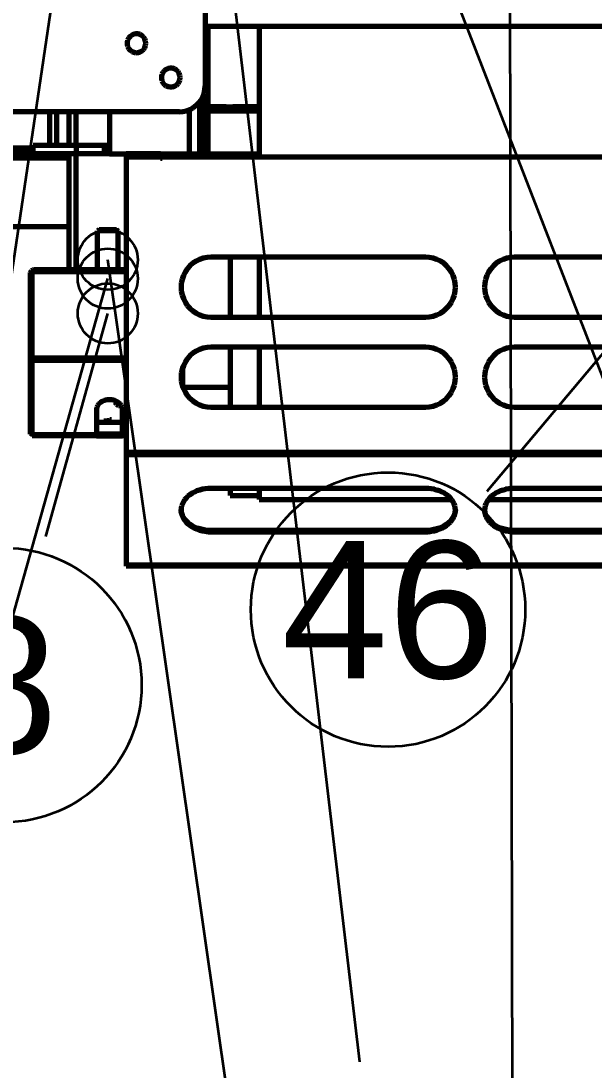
# Model space of a CAD drawing. Header units: millimetres. Extents: x 0 to 594, y 0 to 420.
# Drawn here: x 44.49 to 57.85, y 255.03 to 279.5 of the extents above; entities that cross this region are included whole.
import ezdxf
from ezdxf.enums import TextEntityAlignment as Align

# ---------------------------------------------------------------- set-up
doc = ezdxf.new("R2010")
doc.units = ezdxf.units.MM
doc.styles.add('GOST', font='Arial')

msp = doc.modelspace()

# ---------------------------------------------------------------- linework, layer by layer
at = {"color": 7, "lineweight": 35}
for p, q in [((55.997, 234.42), (55.86, 296.82)), ((65.028, 253.176), (50.443, 290.852)), ((39.123, 238.875), (46.51, 288.73)), ((52.394, 255.218), (48.705, 286.4)), ((55.36, 268.529), (62.04, 276.5)), ((50.974, 242.849), (46.51, 273.93)), ((42.066, 257.704), (46.51, 273.49)), ((45.064, 267.478), (46.51, 272.68))]:
    msp.add_line(p, q, dxfattribs=at)
at = {"color": 1, "lineweight": 70}
for p, q in [((48.78, 284.78), (48.78, 277.98)), ((48.78, 279.38), (75.3, 279.38)), ((48.85, 277.5), (48.85, 279.38)), ((50.04, 279.38), (50.04, 276.32)), ((46.973, 279.056), (46.961, 279.006)), ((46.961, 279.006), (46.961, 278.955)), ((46.996, 279.101), (46.973, 279.056)), ((47.029, 279.141), (46.996, 279.101)), ((47.07, 279.171), (47.029, 279.141)), ((47.117, 279.191), (47.07, 279.171)), ((47.167, 279.2), (47.117, 279.191)), ((47.218, 279.197), (47.167, 279.2)), ((47.267, 279.182), (47.218, 279.197)), ((47.311, 279.157), (47.267, 279.182)), ((47.349, 279.122), (47.311, 279.157)), ((47.377, 279.079), (47.349, 279.122)), ((47.394, 279.031), (47.377, 279.079)), ((47.4, 278.98), (47.394, 279.031)), ((47.394, 278.93), (47.4, 278.98)), ((46.961, 278.955), (46.973, 278.905)), ((46.973, 278.905), (46.996, 278.86)), ((46.996, 278.86), (47.029, 278.82)), ((47.029, 278.82), (47.07, 278.79)), ((47.07, 278.79), (47.117, 278.77)), ((47.117, 278.77), (47.167, 278.761)), ((47.167, 278.761), (47.218, 278.764)), ((47.218, 278.764), (47.267, 278.778)), ((47.267, 278.778), (47.311, 278.804)), ((47.311, 278.804), (47.349, 278.839)), ((47.349, 278.839), (47.377, 278.882)), ((47.377, 278.882), (47.394, 278.93)), ((47.773, 278.256), (47.761, 278.206)), ((47.796, 278.301), (47.773, 278.256)), ((47.829, 278.341), (47.796, 278.301)), ((47.87, 278.371), (47.829, 278.341)), ((47.917, 278.391), (47.87, 278.371)), ((47.967, 278.4), (47.917, 278.391)), ((48.018, 278.397), (47.967, 278.4)), ((48.067, 278.382), (48.018, 278.397)), ((48.111, 278.357), (48.067, 278.382)), ((48.149, 278.322), (48.111, 278.357)), ((48.177, 278.279), (48.149, 278.322)), ((48.194, 278.231), (48.177, 278.279)), ((48.2, 278.18), (48.194, 278.231)), ((47.761, 278.206), (47.761, 278.155)), ((47.761, 278.155), (47.773, 278.105)), ((47.773, 278.105), (47.796, 278.06)), ((47.796, 278.06), (47.829, 278.02)), ((47.829, 278.02), (47.87, 277.99)), ((47.87, 277.99), (47.917, 277.97)), ((48.067, 277.978), (48.111, 278.004)), ((48.111, 278.004), (48.149, 278.039)), ((48.149, 278.039), (48.177, 278.082)), ((48.177, 278.082), (48.194, 278.13)), ((48.194, 278.13), (48.2, 278.18)), ((48.774, 277.895), (48.78, 277.98)), ((47.917, 277.97), (47.967, 277.961)), ((47.967, 277.961), (48.018, 277.964)), ((48.018, 277.964), (48.067, 277.978)), ((48.726, 277.731), (48.756, 277.811)), ((48.75, 277.793), (48.75, 276.4)), ((48.756, 277.811), (48.774, 277.895)), ((48.504, 277.476), (48.573, 277.527)), ((48.573, 277.527), (48.633, 277.588)), ((48.633, 277.588), (48.685, 277.656)), ((48.65, 277.608), (48.65, 276.4)), ((48.685, 277.656), (48.726, 277.731)), ((48.77, 277.4), (48.77, 277.5)), ((48.77, 277.5), (48.771, 277.5)), ((48.77, 277.5), (48.77, 277.4)), ((48.771, 277.5), (48.773, 277.5)), ((48.773, 277.5), (48.776, 277.5)), ((48.776, 277.5), (48.78, 277.5)), ((48.78, 277.5), (48.785, 277.5)), ((48.785, 277.5), (48.792, 277.5)), ((48.792, 277.5), (48.799, 277.5)), ((48.799, 277.5), (48.808, 277.5)), ((48.808, 277.5), (48.817, 277.5)), ((48.817, 277.5), (48.827, 277.5)), ((48.827, 277.5), (48.837, 277.5)), ((48.837, 277.5), (48.848, 277.5)), ((48.848, 277.5), (48.859, 277.5)), ((48.859, 277.5), (48.87, 277.5)), ((49.275, 277.5), (48.87, 277.5)), ((48.87, 277.5), (48.87, 277.4)), ((49.275, 277.5), (49.287, 277.5)), ((49.275, 277.4), (49.275, 277.5)), ((49.287, 277.5), (49.3, 277.5)), ((49.3, 277.5), (49.312, 277.5)), ((49.312, 277.5), (49.324, 277.5)), ((49.324, 277.5), (49.336, 277.5)), ((49.336, 277.5), (49.348, 277.5)), ((49.348, 277.5), (49.359, 277.5)), ((49.359, 277.5), (49.37, 277.5)), ((49.37, 277.5), (49.381, 277.5)), ((49.381, 277.5), (49.391, 277.5)), ((49.391, 277.5), (49.401, 277.5)), ((49.401, 277.5), (49.411, 277.5)), ((49.411, 277.5), (49.42, 277.5)), ((49.42, 277.5), (49.428, 277.5)), ((49.466, 277.5), (49.428, 277.5)), ((49.428, 277.5), (49.428, 277.4)), ((49.505, 277.5), (49.466, 277.5)), ((49.545, 277.5), (49.505, 277.5)), ((49.585, 277.5), (49.545, 277.5)), ((49.627, 277.5), (49.585, 277.5)), ((49.67, 277.5), (49.627, 277.5)), ((49.713, 277.5), (49.67, 277.5)), ((49.757, 277.5), (49.713, 277.5)), ((49.803, 277.5), (49.757, 277.5)), ((49.849, 277.5), (49.803, 277.5)), ((49.895, 277.5), (49.849, 277.5)), ((49.943, 277.5), (49.895, 277.5)), ((49.991, 277.5), (49.943, 277.5)), ((50.04, 277.5), (49.991, 277.5)), ((48.18, 277.38), (41.38, 277.38)), ((45.158, 276.6), (45.158, 277.38)), ((45.323, 276.6), (45.323, 277.38)), ((45.61, 276.6), (45.61, 277.38)), ((45.77, 276.6), (45.77, 277.38)), ((46.55, 277.38), (46.55, 276.4)), ((48.18, 277.38), (48.265, 277.387)), ((48.265, 277.387), (48.349, 277.405)), ((48.349, 277.405), (48.429, 277.435)), ((48.41, 277.426), (48.41, 276.4)), ((48.429, 277.435), (48.504, 277.476)), ((48.771, 277.4), (48.77, 277.4)), ((48.773, 277.4), (48.771, 277.4)), ((48.776, 277.4), (48.773, 277.4)), ((48.78, 277.4), (48.776, 277.4)), ((48.785, 277.4), (48.78, 277.4)), ((48.792, 277.4), (48.785, 277.4)), ((48.799, 277.4), (48.792, 277.4)), ((48.808, 277.4), (48.799, 277.4)), ((48.817, 277.4), (48.808, 277.4)), ((48.827, 277.4), (48.817, 277.4)), ((48.837, 277.4), (48.827, 277.4)), ((48.848, 277.4), (48.837, 277.4)), ((48.859, 277.4), (48.848, 277.4)), ((48.85, 276.4), (48.85, 277.4)), ((48.87, 277.4), (48.859, 277.4)), ((49.275, 277.4), (48.87, 277.4)), ((49.287, 277.4), (49.275, 277.4)), ((49.3, 277.4), (49.287, 277.4)), ((49.312, 277.4), (49.3, 277.4)), ((49.324, 277.4), (49.312, 277.4)), ((49.336, 277.4), (49.324, 277.4)), ((49.348, 277.4), (49.336, 277.4)), ((49.359, 277.4), (49.348, 277.4)), ((49.37, 277.4), (49.359, 277.4)), ((49.381, 277.4), (49.37, 277.4)), ((49.391, 277.4), (49.381, 277.4)), ((49.401, 277.4), (49.391, 277.4)), ((49.411, 277.4), (49.401, 277.4)), ((49.42, 277.4), (49.411, 277.4)), ((49.428, 277.4), (49.42, 277.4)), ((49.466, 277.4), (49.428, 277.4)), ((49.505, 277.4), (49.466, 277.4)), ((49.545, 277.4), (49.505, 277.4)), ((49.585, 277.4), (49.545, 277.4)), ((49.627, 277.4), (49.585, 277.4)), ((49.67, 277.4), (49.627, 277.4)), ((49.713, 277.4), (49.67, 277.4)), ((49.757, 277.4), (49.713, 277.4)), ((49.803, 277.4), (49.757, 277.4)), ((49.849, 277.4), (49.803, 277.4)), ((49.895, 277.4), (49.849, 277.4)), ((49.943, 277.4), (49.895, 277.4)), ((49.991, 277.4), (49.943, 277.4)), ((50.04, 277.4), (49.991, 277.4)), ((44.252, 276.54), (44.77, 276.54)), ((44.77, 276.6), (44.776, 276.6)), ((44.77, 276.4), (44.77, 276.6)), ((44.776, 276.6), (44.795, 276.6)), ((44.795, 276.6), (44.826, 276.6)), ((44.826, 276.6), (44.869, 276.6)), ((44.869, 276.6), (44.923, 276.6)), ((44.923, 276.6), (44.988, 276.6)), ((44.988, 276.6), (45.063, 276.6)), ((45.063, 276.6), (45.147, 276.6)), ((45.147, 276.6), (45.238, 276.6)), ((45.238, 276.6), (45.336, 276.6)), ((45.336, 276.6), (45.44, 276.6)), ((45.44, 276.6), (45.547, 276.6)), ((45.547, 276.6), (45.658, 276.6)), ((45.658, 276.6), (45.77, 276.6)), ((45.77, 276.6), (46.43, 276.6)), ((45.77, 276.6), (45.77, 276.4)), ((46.43, 276.6), (46.441, 276.6)), ((46.43, 276.4), (46.43, 276.6)), ((46.441, 276.6), (46.452, 276.6)), ((46.452, 276.6), (46.463, 276.6)), ((46.463, 276.6), (46.473, 276.6)), ((46.473, 276.6), (46.483, 276.6)), ((46.483, 276.6), (46.492, 276.6)), ((46.492, 276.6), (46.501, 276.6)), ((46.501, 276.6), (46.508, 276.6)), ((46.508, 276.6), (46.515, 276.6)), ((46.515, 276.6), (46.52, 276.6)), ((46.52, 276.6), (46.524, 276.6)), ((46.524, 276.6), (46.527, 276.6)), ((46.527, 276.6), (46.529, 276.6)), ((46.529, 276.6), (46.53, 276.6)), ((46.53, 276.6), (46.55, 276.6)), ((46.53, 276.6), (46.53, 276.4)), ((44.77, 276.5), (32.057, 276.5)), ((44.77, 276.4), (32.057, 276.4)), ((45.61, 276.3), (32.103, 276.3)), ((44.776, 276.4), (44.77, 276.4)), ((44.795, 276.4), (44.776, 276.4)), ((44.826, 276.4), (44.795, 276.4)), ((44.869, 276.4), (44.826, 276.4)), ((44.923, 276.4), (44.869, 276.4)), ((44.988, 276.4), (44.923, 276.4)), ((45.063, 276.4), (44.988, 276.4)), ((45.147, 276.4), (45.063, 276.4)), ((45.238, 276.4), (45.147, 276.4)), ((45.336, 276.4), (45.238, 276.4)), ((45.44, 276.4), (45.336, 276.4)), ((45.547, 276.4), (45.44, 276.4)), ((45.658, 276.4), (45.547, 276.4)), ((45.61, 273.7), (45.61, 276.4)), ((45.77, 276.4), (45.658, 276.4)), ((46.43, 276.4), (45.77, 276.4)), ((45.77, 273.7), (45.77, 276.4)), ((46.441, 276.4), (46.43, 276.4)), ((46.452, 276.4), (46.441, 276.4)), ((46.463, 276.4), (46.452, 276.4)), ((46.473, 276.4), (46.463, 276.4)), ((46.483, 276.4), (46.473, 276.4)), ((46.492, 276.4), (46.483, 276.4)), ((46.501, 276.4), (46.492, 276.4)), ((46.508, 276.4), (46.501, 276.4)), ((46.515, 276.4), (46.508, 276.4)), ((46.52, 276.4), (46.515, 276.4)), ((46.524, 276.4), (46.52, 276.4)), ((46.527, 276.4), (46.524, 276.4)), ((46.529, 276.4), (46.527, 276.4)), ((46.53, 276.4), (46.529, 276.4)), ((46.55, 276.4), (46.53, 276.4)), ((46.55, 276.4), (46.94, 276.4)), ((47.74, 276.4), (46.94, 276.4)), ((46.94, 276.4), (46.94, 276.4)), ((46.94, 276.4), (46.94, 276.398)), ((46.94, 276.398), (46.94, 276.396)), ((46.94, 276.396), (46.94, 276.393)), ((46.94, 276.393), (46.94, 276.388)), ((46.94, 276.388), (46.94, 276.383)), ((46.94, 276.383), (46.94, 276.377)), ((46.94, 276.377), (46.94, 276.37)), ((46.94, 276.37), (46.94, 276.363)), ((46.94, 276.363), (46.94, 276.355)), ((46.94, 276.355), (46.94, 276.347)), ((46.94, 276.347), (46.94, 276.338)), ((46.94, 276.338), (46.94, 276.329)), ((46.94, 276.329), (46.94, 276.32)), ((46.94, 276.32), (46.94, 269.433)), ((47.74, 276.32), (46.94, 276.32)), ((47.74, 276.4), (48.41, 276.4)), ((47.74, 276.398), (47.74, 276.4)), ((47.74, 276.4), (47.74, 276.4)), ((47.74, 276.4), (47.78, 276.4)), ((47.74, 276.396), (47.74, 276.398)), ((47.74, 276.393), (47.74, 276.396)), ((47.74, 276.388), (47.74, 276.393)), ((47.74, 276.383), (47.74, 276.388)), ((47.74, 276.377), (47.74, 276.383)), ((47.74, 276.37), (47.74, 276.377)), ((47.74, 276.363), (47.74, 276.37)), ((47.74, 276.355), (47.74, 276.363)), ((47.74, 276.347), (47.74, 276.355)), ((47.74, 276.338), (47.74, 276.347)), ((47.74, 276.329), (47.74, 276.338)), ((47.74, 276.32), (47.74, 276.329)), ((47.74, 276.32), (47.74, 276.3)), ((47.74, 276.3), (47.78, 276.3)), ((47.78, 276.4), (47.78, 276.4)), ((47.78, 276.4), (47.78, 276.399)), ((47.78, 276.399), (47.78, 276.396)), ((47.78, 276.396), (47.78, 276.393)), ((47.78, 276.393), (47.78, 276.389)), ((47.78, 276.389), (47.78, 276.384)), ((47.78, 276.384), (47.78, 276.378)), ((47.78, 276.378), (47.78, 276.372)), ((47.78, 276.372), (47.78, 276.365)), ((47.78, 276.365), (47.78, 276.357)), ((47.78, 276.357), (47.78, 276.349)), ((47.78, 276.349), (47.78, 276.34)), ((47.78, 276.34), (47.78, 276.33)), ((47.78, 276.33), (47.78, 276.32)), ((47.78, 276.3), (47.78, 276.32)), ((76.3, 276.32), (47.78, 276.32)), ((48.41, 276.4), (48.437, 276.4)), ((48.437, 276.4), (48.463, 276.4)), ((48.463, 276.4), (48.489, 276.4)), ((48.489, 276.4), (48.514, 276.4)), ((48.514, 276.4), (48.538, 276.4)), ((48.538, 276.4), (48.56, 276.4)), ((48.56, 276.4), (48.58, 276.4)), ((48.58, 276.4), (48.598, 276.4)), ((48.598, 276.4), (48.613, 276.4)), ((48.613, 276.4), (48.626, 276.4)), ((48.626, 276.4), (48.637, 276.4)), ((48.637, 276.4), (48.644, 276.4)), ((48.644, 276.4), (48.648, 276.4)), ((48.648, 276.4), (48.65, 276.4)), ((48.75, 276.4), (48.65, 276.4)), ((48.75, 276.4), (48.751, 276.4)), ((48.751, 276.4), (48.753, 276.4)), ((48.753, 276.4), (48.756, 276.4)), ((48.756, 276.4), (48.76, 276.4)), ((48.76, 276.4), (48.765, 276.4)), ((48.765, 276.4), (48.772, 276.4)), ((48.772, 276.4), (48.779, 276.4)), ((48.779, 276.4), (48.788, 276.4)), ((48.788, 276.4), (48.797, 276.4)), ((48.797, 276.4), (48.807, 276.4)), ((48.807, 276.4), (48.817, 276.4)), ((48.817, 276.4), (48.828, 276.4)), ((48.828, 276.4), (48.839, 276.4)), ((48.839, 276.4), (48.85, 276.4)), ((48.85, 276.4), (50.04, 276.4)), ((45.61, 274.7), (33.783, 274.7)), ((46.307, 274.64), (46.27, 274.604)), ((46.272, 274.604), (46.27, 274.604)), ((46.27, 273.7), (46.27, 274.604)), ((46.276, 274.604), (46.272, 274.604)), ((46.283, 274.604), (46.276, 274.604)), ((46.294, 274.604), (46.283, 274.604)), ((46.307, 274.604), (46.294, 274.604)), ((46.307, 274.64), (46.308, 274.64)), ((46.322, 274.604), (46.307, 274.604)), ((46.308, 274.64), (46.312, 274.64)), ((46.312, 274.64), (46.318, 274.64)), ((46.318, 274.64), (46.327, 274.64)), ((46.34, 274.604), (46.322, 274.604)), ((46.327, 274.64), (46.338, 274.64)), ((46.338, 274.64), (46.351, 274.64)), ((46.36, 274.604), (46.34, 274.604)), ((46.351, 274.64), (46.366, 274.64)), ((46.382, 274.604), (46.36, 274.604)), ((46.366, 274.64), (46.383, 274.64)), ((46.406, 274.604), (46.382, 274.604)), ((46.383, 274.64), (46.402, 274.64)), ((46.402, 274.64), (46.422, 274.64)), ((46.431, 274.604), (46.406, 274.604)), ((46.422, 274.64), (46.443, 274.64)), ((46.457, 274.604), (46.431, 274.604)), ((46.443, 274.64), (46.465, 274.64)), ((46.483, 274.604), (46.457, 274.604)), ((46.465, 274.64), (46.487, 274.64)), ((46.51, 274.604), (46.483, 274.604)), ((46.487, 274.64), (46.51, 274.64)), ((46.51, 274.64), (46.533, 274.64)), ((46.537, 274.604), (46.51, 274.604)), ((46.533, 274.64), (46.555, 274.64)), ((46.563, 274.604), (46.537, 274.604)), ((46.555, 274.64), (46.577, 274.64)), ((46.589, 274.604), (46.563, 274.604)), ((46.577, 274.64), (46.598, 274.64)), ((46.614, 274.604), (46.589, 274.604)), ((46.598, 274.64), (46.618, 274.64)), ((46.638, 274.604), (46.614, 274.604)), ((46.618, 274.64), (46.637, 274.64)), ((46.637, 274.64), (46.654, 274.64)), ((46.66, 274.604), (46.638, 274.604)), ((46.654, 274.64), (46.669, 274.64)), ((46.68, 274.604), (46.66, 274.604)), ((46.669, 274.64), (46.682, 274.64)), ((46.698, 274.604), (46.68, 274.604)), ((46.682, 274.64), (46.693, 274.64)), ((46.693, 274.64), (46.702, 274.64)), ((46.713, 274.604), (46.698, 274.604)), ((46.702, 274.64), (46.708, 274.64)), ((46.708, 274.64), (46.712, 274.64)), ((46.712, 274.64), (46.713, 274.64)), ((46.713, 274.64), (46.75, 274.604)), ((46.726, 274.604), (46.713, 274.604)), ((46.737, 274.604), (46.726, 274.604)), ((46.744, 274.604), (46.737, 274.604)), ((46.748, 274.604), (46.744, 274.604)), ((46.75, 274.604), (46.748, 274.604)), ((46.75, 273.7), (46.75, 274.604)), ((48.494, 273.848), (48.425, 273.788)), ((48.57, 273.899), (48.494, 273.848)), ((48.652, 273.939), (48.57, 273.899)), ((48.739, 273.969), (48.652, 273.939)), ((48.829, 273.987), (48.739, 273.969)), ((48.92, 273.993), (48.829, 273.987)), ((53.92, 273.993), (48.92, 273.993)), ((49.364, 273.993), (49.364, 273.909)), ((49.364, 273.909), (49.364, 273.822)), ((49.364, 273.822), (49.364, 273.732)), ((50.04, 273.993), (50.04, 272.593)), ((54.011, 273.987), (53.92, 273.993)), ((54.101, 273.969), (54.011, 273.987)), ((54.188, 273.939), (54.101, 273.969)), ((54.27, 273.899), (54.188, 273.939)), ((54.346, 273.848), (54.27, 273.899)), ((54.415, 273.788), (54.346, 273.848)), ((55.574, 273.848), (55.505, 273.788)), ((55.65, 273.899), (55.574, 273.848)), ((55.732, 273.939), (55.65, 273.899)), ((55.819, 273.969), (55.732, 273.939)), ((55.909, 273.987), (55.819, 273.969)), ((56, 273.993), (55.909, 273.987)), ((61, 273.993), (56, 273.993)), ((44.71, 273.62), (44.716, 273.651)), ((44.71, 271.62), (44.71, 273.62)), ((44.716, 273.651), (44.733, 273.677)), ((44.733, 273.677), (44.759, 273.694)), ((44.75, 273.66), (46.94, 273.66)), ((44.75, 271.637), (44.75, 273.66)), ((44.759, 273.694), (44.79, 273.7)), ((44.79, 273.7), (46.94, 273.7)), ((48.314, 273.643), (48.273, 273.56)), ((48.365, 273.719), (48.314, 273.643)), ((48.425, 273.788), (48.365, 273.719)), ((49.364, 273.732), (49.364, 273.639)), ((49.364, 273.639), (49.364, 273.544)), ((54.475, 273.719), (54.415, 273.788)), ((54.526, 273.643), (54.475, 273.719)), ((54.567, 273.56), (54.526, 273.643)), ((55.394, 273.643), (55.353, 273.56)), ((55.445, 273.719), (55.394, 273.643)), ((55.505, 273.788), (55.445, 273.719)), ((48.226, 273.384), (48.22, 273.293)), ((48.244, 273.474), (48.226, 273.384)), ((48.273, 273.56), (48.244, 273.474)), ((49.364, 273.544), (49.364, 273.447)), ((49.364, 273.447), (49.364, 273.347)), ((49.364, 273.347), (49.364, 273.245)), ((54.596, 273.474), (54.567, 273.56)), ((54.614, 273.384), (54.596, 273.474)), ((54.62, 273.293), (54.614, 273.384)), ((55.306, 273.384), (55.3, 273.293)), ((55.324, 273.474), (55.306, 273.384)), ((55.353, 273.56), (55.324, 273.474)), ((48.22, 273.293), (48.226, 273.201)), ((48.226, 273.201), (48.244, 273.111)), ((48.244, 273.111), (48.273, 273.025)), ((49.364, 273.245), (49.364, 273.14)), ((49.364, 273.14), (49.364, 273.034)), ((54.567, 273.025), (54.596, 273.111)), ((54.596, 273.111), (54.614, 273.201)), ((54.614, 273.201), (54.62, 273.293)), ((55.3, 273.293), (55.306, 273.201)), ((55.306, 273.201), (55.324, 273.111)), ((55.324, 273.111), (55.353, 273.025)), ((48.273, 273.025), (48.314, 272.943)), ((48.314, 272.943), (48.365, 272.866)), ((48.365, 272.866), (48.425, 272.798)), ((49.364, 273.034), (49.364, 272.926)), ((49.364, 272.926), (49.364, 272.816)), ((54.415, 272.798), (54.475, 272.866)), ((54.475, 272.866), (54.526, 272.943)), ((54.526, 272.943), (54.567, 273.025)), ((55.353, 273.025), (55.394, 272.943)), ((55.394, 272.943), (55.445, 272.866)), ((55.445, 272.866), (55.505, 272.798)), ((48.425, 272.798), (48.494, 272.737)), ((48.494, 272.737), (48.57, 272.686)), ((48.57, 272.686), (48.652, 272.646)), ((48.652, 272.646), (48.739, 272.616)), ((48.739, 272.616), (48.829, 272.599)), ((48.829, 272.599), (48.92, 272.593)), ((49.364, 272.816), (49.364, 272.705)), ((49.364, 272.705), (49.364, 272.593)), ((53.92, 272.593), (54.011, 272.599)), ((54.011, 272.599), (54.101, 272.616)), ((54.101, 272.616), (54.188, 272.646)), ((54.188, 272.646), (54.27, 272.686)), ((54.27, 272.686), (54.346, 272.737)), ((54.346, 272.737), (54.415, 272.798)), ((55.505, 272.798), (55.574, 272.737)), ((55.574, 272.737), (55.65, 272.686)), ((55.65, 272.686), (55.732, 272.646)), ((55.732, 272.646), (55.819, 272.616)), ((55.819, 272.616), (55.909, 272.599)), ((55.909, 272.599), (56, 272.593)), ((48.92, 272.593), (53.92, 272.593)), ((56, 272.593), (61, 272.593)), ((48.739, 271.869), (48.652, 271.839)), ((48.829, 271.887), (48.739, 271.869)), ((48.92, 271.893), (48.829, 271.887)), ((53.92, 271.893), (48.92, 271.893)), ((49.364, 271.893), (49.364, 271.791)), ((50.04, 271.893), (50.04, 271.791)), ((54.011, 271.887), (53.92, 271.893)), ((54.101, 271.869), (54.011, 271.887)), ((54.188, 271.839), (54.101, 271.869)), ((55.819, 271.869), (55.732, 271.839)), ((55.909, 271.887), (55.819, 271.869)), ((56, 271.893), (55.909, 271.887)), ((61, 271.893), (56, 271.893)), ((44.71, 269.86), (44.71, 271.62)), ((44.75, 271.62), (44.71, 271.62)), ((44.75, 271.632), (44.75, 271.637)), ((46.94, 271.637), (44.75, 271.637)), ((44.75, 271.628), (44.75, 271.632)), ((44.75, 271.624), (44.75, 271.628)), ((44.75, 271.619), (44.75, 271.624)), ((44.75, 271.615), (44.75, 271.619)), ((48.365, 271.619), (48.314, 271.543)), ((48.425, 271.688), (48.365, 271.619)), ((48.494, 271.748), (48.425, 271.688)), ((48.57, 271.799), (48.494, 271.748)), ((48.652, 271.839), (48.57, 271.799)), ((49.364, 271.791), (49.364, 271.689)), ((49.364, 271.689), (49.364, 271.587)), ((50.04, 271.791), (50.04, 271.689)), ((50.04, 271.689), (50.04, 271.587)), ((54.27, 271.799), (54.188, 271.839)), ((54.346, 271.748), (54.27, 271.799)), ((54.415, 271.688), (54.346, 271.748)), ((54.475, 271.619), (54.415, 271.688)), ((54.526, 271.543), (54.475, 271.619)), ((55.445, 271.619), (55.394, 271.543)), ((55.505, 271.688), (55.445, 271.619)), ((55.574, 271.748), (55.505, 271.688)), ((55.65, 271.799), (55.574, 271.748)), ((55.732, 271.839), (55.65, 271.799)), ((44.75, 271.611), (44.75, 271.615)), ((44.75, 271.607), (44.75, 271.611)), ((44.75, 271.603), (44.75, 271.607)), ((44.75, 271.599), (44.75, 271.603)), ((44.75, 271.595), (44.75, 271.599)), ((44.75, 271.591), (44.75, 271.595)), ((44.75, 271.588), (44.75, 271.591)), ((44.75, 271.584), (44.75, 271.588)), ((44.75, 271.581), (44.75, 271.584)), ((44.75, 269.845), (44.75, 271.581)), ((46.94, 271.581), (44.75, 271.581)), ((48.244, 271.374), (48.226, 271.284)), ((48.273, 271.46), (48.244, 271.374)), ((48.264, 271.378), (48.264, 271.437)), ((48.264, 271.321), (48.264, 271.378)), ((48.314, 271.543), (48.273, 271.46)), ((49.364, 271.587), (49.364, 271.485)), ((49.364, 271.485), (49.364, 271.383)), ((49.364, 271.383), (49.364, 271.282)), ((50.04, 271.587), (50.04, 271.485)), ((50.04, 271.485), (50.04, 271.384)), ((50.04, 271.384), (50.04, 271.282)), ((54.567, 271.46), (54.526, 271.543)), ((54.596, 271.374), (54.567, 271.46)), ((54.614, 271.284), (54.596, 271.374)), ((55.324, 271.374), (55.306, 271.284)), ((55.353, 271.46), (55.324, 271.374)), ((55.394, 271.543), (55.353, 271.46)), ((48.226, 271.284), (48.22, 271.193)), ((48.22, 271.193), (48.226, 271.101)), ((48.264, 271.267), (48.264, 271.321)), ((48.264, 271.216), (48.264, 271.267)), ((48.264, 271.168), (48.264, 271.216)), ((48.264, 271.125), (48.264, 271.168)), ((49.364, 271.282), (49.364, 271.181)), ((49.364, 271.181), (49.364, 271.08)), ((50.04, 271.282), (50.04, 271.181)), ((50.04, 271.181), (50.04, 271.081)), ((54.62, 271.193), (54.614, 271.284)), ((54.614, 271.101), (54.62, 271.193)), ((55.306, 271.284), (55.3, 271.193)), ((55.3, 271.193), (55.306, 271.101)), ((48.226, 271.101), (48.244, 271.011)), ((48.244, 271.011), (48.273, 270.925)), ((48.264, 270.972), (48.255, 270.972)), ((48.264, 271.086), (48.264, 271.125)), ((48.264, 271.051), (48.264, 271.086)), ((48.264, 271.022), (48.264, 271.051)), ((48.264, 270.997), (48.264, 271.022)), ((48.264, 270.978), (48.264, 270.997)), ((48.264, 270.964), (48.264, 270.978)), ((48.264, 270.955), (48.264, 270.964)), ((48.264, 270.952), (48.264, 270.955)), ((49.364, 270.952), (48.264, 270.952)), ((48.273, 270.925), (48.314, 270.843)), ((49.364, 271.08), (49.364, 270.98)), ((49.364, 270.98), (49.364, 270.881)), ((50.04, 271.081), (50.04, 270.981)), ((50.04, 270.981), (50.04, 270.882)), ((54.526, 270.843), (54.567, 270.925)), ((54.567, 270.925), (54.596, 271.011)), ((54.596, 271.011), (54.614, 271.101)), ((55.306, 271.101), (55.324, 271.011)), ((55.324, 271.011), (55.353, 270.925)), ((55.353, 270.925), (55.394, 270.843)), ((46.435, 270.648), (46.383, 270.628)), ((46.491, 270.66), (46.435, 270.648)), ((46.55, 270.664), (46.491, 270.66)), ((46.609, 270.66), (46.55, 270.664)), ((46.665, 270.648), (46.609, 270.66)), ((46.717, 270.628), (46.665, 270.648)), ((48.314, 270.843), (48.365, 270.766)), ((48.365, 270.766), (48.425, 270.698)), ((48.425, 270.698), (48.494, 270.637)), ((49.364, 270.881), (49.364, 270.782)), ((49.364, 270.782), (49.364, 270.685)), ((49.364, 270.685), (49.364, 270.588)), ((50.04, 270.882), (50.04, 270.783)), ((50.04, 270.783), (50.04, 270.685)), ((50.04, 270.685), (50.04, 270.588)), ((54.346, 270.637), (54.415, 270.698)), ((54.415, 270.698), (54.475, 270.766)), ((54.475, 270.766), (54.526, 270.843)), ((55.394, 270.843), (55.445, 270.766)), ((55.445, 270.766), (55.505, 270.698)), ((55.505, 270.698), (55.574, 270.637)), ((46.256, 270.491), (46.25, 270.449)), ((46.25, 270.449), (46.25, 269.845)), ((46.273, 270.531), (46.256, 270.491)), ((46.301, 270.569), (46.273, 270.531)), ((46.338, 270.601), (46.301, 270.569)), ((46.383, 270.628), (46.338, 270.601)), ((46.699, 270.589), (46.703, 270.608)), ((46.703, 270.571), (46.699, 270.589)), ((46.7, 270.59), (46.703, 270.608)), ((46.703, 270.571), (46.7, 270.59)), ((46.703, 270.608), (46.714, 270.625)), ((46.703, 270.608), (46.714, 270.625)), ((46.714, 270.554), (46.703, 270.571)), ((46.714, 270.554), (46.703, 270.571)), ((46.714, 270.625), (46.716, 270.628)), ((46.735, 270.537), (46.714, 270.554)), ((46.762, 270.601), (46.717, 270.628)), ((46.764, 270.525), (46.735, 270.537)), ((46.799, 270.569), (46.762, 270.601)), ((46.798, 270.521), (46.764, 270.525)), ((46.831, 270.525), (46.798, 270.521)), ((46.827, 270.531), (46.799, 270.569)), ((46.844, 270.491), (46.827, 270.531)), ((46.85, 270.449), (46.844, 270.491)), ((46.85, 269.845), (46.85, 270.449)), ((48.494, 270.637), (48.57, 270.586)), ((48.57, 270.586), (48.652, 270.546)), ((48.652, 270.546), (48.739, 270.516)), ((48.739, 270.516), (48.829, 270.499)), ((48.829, 270.499), (48.92, 270.493)), ((48.92, 270.493), (53.92, 270.493)), ((49.364, 270.588), (49.364, 270.493)), ((50.04, 270.588), (50.04, 270.493)), ((53.92, 270.493), (54.011, 270.499)), ((54.011, 270.499), (54.101, 270.516)), ((54.101, 270.516), (54.188, 270.546)), ((54.188, 270.546), (54.27, 270.586)), ((54.27, 270.586), (54.346, 270.637)), ((55.574, 270.637), (55.65, 270.586)), ((55.65, 270.586), (55.732, 270.546)), ((55.732, 270.546), (55.819, 270.516)), ((55.819, 270.516), (55.909, 270.499)), ((55.909, 270.499), (56, 270.493)), ((56, 270.493), (61, 270.493)), ((46.42, 270.163), (46.42, 270.162)), ((46.423, 270.163), (46.42, 270.163)), ((46.42, 270.162), (46.42, 270.161)), ((46.42, 270.161), (46.42, 270.16)), ((46.42, 270.16), (46.42, 270.159)), ((46.42, 270.159), (46.42, 270.158)), ((46.42, 270.158), (46.42, 270.157)), ((46.42, 270.157), (46.42, 270.156)), ((46.42, 270.156), (46.42, 270.156)), ((46.42, 270.156), (46.42, 270.155)), ((46.42, 270.155), (46.42, 270.154)), ((46.42, 270.154), (46.42, 270.153)), ((46.42, 270.153), (46.42, 270.153)), ((46.42, 270.153), (46.42, 270.152)), ((46.42, 270.152), (46.42, 270.151)), ((46.42, 270.151), (46.425, 270.151)), ((46.483, 270.163), (46.423, 270.163)), ((46.445, 270.151), (46.425, 270.151)), ((46.445, 270.151), (46.445, 270.15)), ((46.445, 270.15), (46.445, 270.15)), ((46.445, 270.15), (46.445, 270.15)), ((46.445, 270.15), (46.445, 270.15)), ((46.445, 270.15), (46.445, 270.15)), ((46.445, 270.15), (46.445, 270.149)), ((46.483, 270.151), (46.453, 270.151)), ((46.453, 270.151), (46.453, 270.15)), ((46.453, 270.15), (46.453, 270.15)), ((46.453, 270.15), (46.453, 270.15)), ((46.453, 270.15), (46.453, 270.15)), ((46.453, 270.15), (46.453, 270.15)), ((46.453, 270.15), (46.453, 270.149)), ((46.488, 270.162), (46.483, 270.163)), ((46.483, 270.151), (46.488, 270.151)), ((46.488, 270.162), (46.488, 270.162)), ((46.488, 270.162), (46.488, 270.162)), ((46.488, 270.162), (46.488, 270.162)), ((46.488, 270.162), (46.488, 270.162)), ((46.488, 270.162), (46.488, 270.162)), ((46.488, 270.162), (46.488, 270.161)), ((46.488, 270.161), (46.488, 270.161)), ((46.488, 270.161), (46.488, 270.161)), ((46.488, 270.161), (46.488, 270.161)), ((46.488, 270.161), (46.488, 270.161)), ((46.488, 270.161), (46.488, 270.161)), ((46.488, 270.161), (46.488, 270.16)), ((46.488, 270.16), (46.488, 270.16)), ((46.488, 270.16), (46.488, 270.16)), ((46.488, 270.16), (46.49, 270.16)), ((46.492, 270.152), (46.488, 270.151)), ((46.488, 270.151), (46.488, 270.151)), ((46.488, 270.151), (46.488, 270.151)), ((46.488, 270.151), (46.488, 270.151)), ((46.488, 270.151), (46.488, 270.151)), ((46.488, 270.151), (46.488, 270.151)), ((46.488, 270.151), (46.488, 270.151)), ((46.488, 270.151), (46.488, 270.151)), ((46.488, 270.151), (46.488, 270.151)), ((46.488, 270.151), (46.488, 270.151)), ((46.488, 270.151), (46.488, 270.151)), ((46.488, 270.151), (46.488, 270.151)), ((46.488, 270.151), (46.488, 270.151)), ((46.488, 270.151), (46.488, 270.151)), ((46.488, 270.151), (46.488, 270.151)), ((46.505, 270.16), (46.49, 270.16)), ((46.528, 270.152), (46.492, 270.152)), ((46.504, 270.177), (46.499, 270.176)), ((46.499, 270.176), (46.499, 270.175)), ((46.499, 270.175), (46.499, 270.174)), ((46.499, 270.174), (46.499, 270.174)), ((46.499, 270.174), (46.499, 270.173)), ((46.499, 270.173), (46.499, 270.173)), ((46.499, 270.173), (46.499, 270.172)), ((46.499, 270.172), (46.499, 270.172)), ((46.499, 270.172), (46.499, 270.171)), ((46.499, 270.171), (46.499, 270.171)), ((46.499, 270.171), (46.499, 270.17)), ((46.499, 270.17), (46.499, 270.17)), ((46.499, 270.17), (46.499, 270.169)), ((46.499, 270.169), (46.499, 270.169)), ((46.499, 270.169), (46.499, 270.168)), ((46.499, 270.168), (46.499, 270.168)), ((46.499, 270.168), (46.499, 270.168)), ((46.499, 270.168), (46.5, 270.168)), ((46.5, 270.168), (46.502, 270.167)), ((46.502, 270.167), (46.504, 270.167)), ((46.539, 270.177), (46.504, 270.177)), ((46.505, 270.167), (46.504, 270.167)), ((46.504, 270.167), (46.504, 270.167)), ((46.51, 270.166), (46.505, 270.167)), ((46.505, 270.16), (46.51, 270.16)), ((46.51, 270.166), (46.51, 270.166)), ((46.51, 270.166), (46.51, 270.166)), ((46.51, 270.166), (46.51, 270.165)), ((46.51, 270.165), (46.51, 270.165)), ((46.51, 270.165), (46.51, 270.164)), ((46.51, 270.164), (46.51, 270.164)), ((46.51, 270.164), (46.51, 270.163)), ((46.51, 270.163), (46.51, 270.163)), ((46.51, 270.163), (46.51, 270.162)), ((46.51, 270.162), (46.51, 270.162)), ((46.51, 270.162), (46.51, 270.162)), ((46.51, 270.162), (46.51, 270.161)), ((46.51, 270.161), (46.51, 270.161)), ((46.51, 270.161), (46.51, 270.16)), ((46.533, 270.151), (46.528, 270.152)), ((46.537, 270.167), (46.533, 270.166)), ((46.533, 270.166), (46.533, 270.166)), ((46.533, 270.166), (46.533, 270.166)), ((46.533, 270.166), (46.533, 270.165)), ((46.533, 270.165), (46.533, 270.165)), ((46.533, 270.165), (46.533, 270.164)), ((46.533, 270.164), (46.533, 270.164)), ((46.533, 270.164), (46.533, 270.163)), ((46.533, 270.163), (46.533, 270.163)), ((46.533, 270.163), (46.533, 270.162)), ((46.533, 270.162), (46.533, 270.162)), ((46.533, 270.162), (46.533, 270.162)), ((46.533, 270.162), (46.533, 270.161)), ((46.533, 270.161), (46.533, 270.161)), ((46.533, 270.161), (46.533, 270.16)), ((46.533, 270.16), (46.537, 270.16)), ((46.533, 270.151), (46.537, 270.151)), ((46.533, 270.151), (46.533, 270.151)), ((46.533, 270.151), (46.533, 270.151)), ((46.533, 270.151), (46.533, 270.151)), ((46.533, 270.151), (46.533, 270.151)), ((46.533, 270.151), (46.533, 270.151)), ((46.533, 270.151), (46.533, 270.151)), ((46.533, 270.151), (46.533, 270.151)), ((46.533, 270.151), (46.533, 270.151)), ((46.533, 270.151), (46.533, 270.151)), ((46.533, 270.151), (46.533, 270.151)), ((46.533, 270.151), (46.533, 270.151)), ((46.533, 270.151), (46.533, 270.151)), ((46.533, 270.151), (46.533, 270.151)), ((46.533, 270.151), (46.533, 270.151)), ((46.539, 270.167), (46.537, 270.167)), ((46.575, 270.16), (46.537, 270.16)), ((46.597, 270.151), (46.537, 270.151)), ((46.544, 270.176), (46.539, 270.177)), ((46.539, 270.167), (46.544, 270.168)), ((46.544, 270.176), (46.544, 270.175)), ((46.544, 270.175), (46.544, 270.174)), ((46.544, 270.174), (46.544, 270.174)), ((46.544, 270.174), (46.544, 270.173)), ((46.544, 270.173), (46.544, 270.173)), ((46.544, 270.173), (46.544, 270.172)), ((46.544, 270.172), (46.544, 270.172)), ((46.544, 270.172), (46.544, 270.171)), ((46.544, 270.171), (46.544, 270.171)), ((46.544, 270.171), (46.544, 270.17)), ((46.544, 270.17), (46.544, 270.17)), ((46.544, 270.17), (46.544, 270.169)), ((46.544, 270.169), (46.544, 270.169)), ((46.544, 270.169), (46.544, 270.168)), ((46.544, 270.168), (46.544, 270.168)), ((46.558, 270.197), (46.555, 270.196)), ((46.555, 270.196), (46.555, 270.195)), ((46.555, 270.195), (46.555, 270.195)), ((46.555, 270.195), (46.555, 270.194)), ((46.555, 270.194), (46.555, 270.193)), ((46.555, 270.193), (46.555, 270.193)), ((46.555, 270.193), (46.555, 270.192)), ((46.555, 270.192), (46.555, 270.191)), ((46.555, 270.191), (46.555, 270.191)), ((46.555, 270.191), (46.555, 270.19)), ((46.555, 270.19), (46.555, 270.189)), ((46.555, 270.189), (46.555, 270.189)), ((46.555, 270.189), (46.555, 270.188)), ((46.555, 270.188), (46.555, 270.188)), ((46.555, 270.188), (46.555, 270.187)), ((46.555, 270.187), (46.558, 270.186)), ((46.597, 270.197), (46.558, 270.197)), ((46.575, 270.186), (46.558, 270.186)), ((46.578, 270.186), (46.575, 270.186)), ((46.575, 270.16), (46.578, 270.16)), ((46.578, 270.186), (46.578, 270.183)), ((46.578, 270.183), (46.578, 270.181)), ((46.578, 270.181), (46.578, 270.179)), ((46.578, 270.179), (46.578, 270.177)), ((46.578, 270.177), (46.578, 270.175)), ((46.578, 270.175), (46.578, 270.173)), ((46.578, 270.173), (46.578, 270.171)), ((46.578, 270.171), (46.578, 270.17)), ((46.578, 270.17), (46.578, 270.168)), ((46.578, 270.168), (46.578, 270.166)), ((46.578, 270.166), (46.578, 270.165)), ((46.578, 270.165), (46.578, 270.163)), ((46.578, 270.163), (46.578, 270.161)), ((46.578, 270.161), (46.578, 270.16)), ((46.6, 270.196), (46.597, 270.197)), ((46.597, 270.151), (46.6, 270.151)), ((46.6, 270.196), (46.6, 270.192)), ((46.6, 270.192), (46.6, 270.187)), ((46.6, 270.187), (46.6, 270.183)), ((46.6, 270.183), (46.6, 270.18)), ((46.6, 270.18), (46.6, 270.176)), ((46.6, 270.176), (46.6, 270.172)), ((46.6, 270.172), (46.6, 270.169)), ((46.6, 270.169), (46.6, 270.166)), ((46.6, 270.166), (46.6, 270.163)), ((46.6, 270.163), (46.6, 270.16)), ((46.6, 270.16), (46.6, 270.158)), ((46.6, 270.158), (46.6, 270.155)), ((46.6, 270.155), (46.6, 270.153)), ((46.6, 270.153), (46.6, 270.151)), ((46.25, 270.14), (46.25, 269.873)), ((46.25, 270.14), (46.85, 270.14)), ((46.423, 270.148), (46.42, 270.147)), ((46.42, 270.147), (46.42, 270.146)), ((46.42, 270.146), (46.42, 270.146)), ((46.42, 270.146), (46.42, 270.145)), ((46.42, 270.145), (46.42, 270.145)), ((46.42, 270.145), (46.42, 270.145)), ((46.42, 270.145), (46.42, 270.144)), ((46.42, 270.144), (46.42, 270.144)), ((46.42, 270.144), (46.42, 270.143)), ((46.42, 270.143), (46.42, 270.143)), ((46.42, 270.143), (46.42, 270.143)), ((46.42, 270.143), (46.42, 270.142)), ((46.42, 270.142), (46.423, 270.141)), ((46.42, 270.142), (46.42, 270.142)), ((46.42, 270.142), (46.42, 270.142)), ((46.42, 270.142), (46.42, 270.142)), ((46.429, 270.148), (46.423, 270.148)), ((46.473, 270.14), (46.423, 270.141)), ((46.445, 270.148), (46.429, 270.148)), ((46.445, 270.149), (46.445, 270.149)), ((46.445, 270.149), (46.445, 270.149)), ((46.445, 270.149), (46.445, 270.149)), ((46.445, 270.149), (46.445, 270.149)), ((46.445, 270.149), (46.445, 270.148)), ((46.445, 270.148), (46.445, 270.148)), ((46.445, 270.148), (46.445, 270.148)), ((46.445, 270.148), (46.445, 270.148)), ((46.453, 270.149), (46.453, 270.149)), ((46.453, 270.149), (46.453, 270.149)), ((46.453, 270.149), (46.453, 270.149)), ((46.453, 270.149), (46.453, 270.149)), ((46.453, 270.149), (46.453, 270.148)), ((46.453, 270.148), (46.453, 270.148)), ((46.453, 270.148), (46.453, 270.148)), ((46.453, 270.148), (46.453, 270.148)), ((46.478, 270.148), (46.453, 270.148)), ((46.496, 270.141), (46.473, 270.14)), ((46.55, 270.14), (46.473, 270.14)), ((46.485, 270.148), (46.478, 270.148)), ((46.488, 270.147), (46.485, 270.148)), ((46.488, 270.147), (46.488, 270.147)), ((46.488, 270.147), (46.488, 270.146)), ((46.488, 270.146), (46.488, 270.146)), ((46.488, 270.146), (46.488, 270.146)), ((46.488, 270.146), (46.488, 270.145)), ((46.488, 270.145), (46.488, 270.145)), ((46.488, 270.145), (46.488, 270.145)), ((46.488, 270.145), (46.488, 270.144)), ((46.488, 270.144), (46.488, 270.144)), ((46.488, 270.144), (46.488, 270.144)), ((46.488, 270.144), (46.488, 270.144)), ((46.488, 270.144), (46.488, 270.143)), ((46.488, 270.143), (46.488, 270.143)), ((46.488, 270.143), (46.488, 270.143)), ((46.488, 270.143), (46.492, 270.142)), ((46.492, 270.142), (46.527, 270.141)), ((46.55, 270.14), (46.521, 270.141)), ((46.527, 270.141), (46.53, 270.141)), ((46.53, 270.141), (46.534, 270.141)), ((46.534, 270.141), (46.537, 270.141)), ((46.537, 270.141), (46.54, 270.141)), ((46.54, 270.141), (46.54, 270.141)), ((46.54, 270.141), (46.552, 270.141)), ((46.595, 270.141), (46.55, 270.14)), ((46.552, 270.141), (46.555, 270.142)), ((46.558, 270.146), (46.555, 270.145)), ((46.555, 270.145), (46.555, 270.145)), ((46.555, 270.145), (46.555, 270.144)), ((46.555, 270.144), (46.555, 270.144)), ((46.555, 270.144), (46.555, 270.144)), ((46.555, 270.144), (46.555, 270.144)), ((46.555, 270.144), (46.555, 270.143)), ((46.555, 270.143), (46.555, 270.143)), ((46.555, 270.143), (46.555, 270.143)), ((46.555, 270.143), (46.555, 270.143)), ((46.555, 270.143), (46.555, 270.142)), ((46.555, 270.142), (46.555, 270.142)), ((46.555, 270.142), (46.555, 270.142)), ((46.555, 270.142), (46.555, 270.142)), ((46.555, 270.142), (46.555, 270.142)), ((46.564, 270.146), (46.558, 270.146)), ((46.591, 270.146), (46.564, 270.146)), ((46.597, 270.146), (46.591, 270.146)), ((46.595, 270.141), (46.6, 270.142)), ((46.6, 270.145), (46.597, 270.146)), ((46.6, 270.145), (46.6, 270.145)), ((46.6, 270.145), (46.6, 270.144)), ((46.6, 270.144), (46.6, 270.144)), ((46.6, 270.144), (46.6, 270.144)), ((46.6, 270.144), (46.6, 270.144)), ((46.6, 270.144), (46.6, 270.143)), ((46.6, 270.143), (46.6, 270.143)), ((46.6, 270.143), (46.6, 270.143)), ((46.6, 270.143), (46.6, 270.143)), ((46.6, 270.143), (46.6, 270.142)), ((46.6, 270.142), (46.6, 270.142)), ((46.6, 270.142), (46.6, 270.142)), ((46.6, 270.142), (46.6, 270.142)), ((46.6, 270.142), (46.6, 270.142)), ((44.75, 269.86), (44.71, 269.86)), ((44.75, 269.842), (44.75, 269.845)), ((46.25, 269.845), (44.75, 269.845)), ((44.75, 269.839), (44.75, 269.842)), ((44.75, 269.836), (44.75, 269.839)), ((44.75, 269.833), (44.75, 269.836)), ((44.75, 269.831), (44.75, 269.833)), ((44.75, 269.829), (44.75, 269.831)), ((44.75, 269.827), (44.75, 269.829)), ((44.75, 269.825), (44.75, 269.827)), ((44.75, 269.824), (44.75, 269.825)), ((44.75, 269.823), (44.75, 269.824)), ((44.75, 269.822), (44.75, 269.823)), ((44.75, 269.821), (44.75, 269.822)), ((44.75, 269.82), (44.75, 269.821)), ((44.75, 269.821), (44.75, 269.821)), ((46.25, 269.82), (44.75, 269.82)), ((44.971, 269.82), (44.97, 269.82)), ((44.975, 269.82), (44.971, 269.82)), ((44.98, 269.82), (44.975, 269.82)), ((44.988, 269.82), (44.98, 269.82)), ((44.998, 269.82), (44.988, 269.82)), ((45.009, 269.82), (44.998, 269.82)), ((45.023, 269.82), (45.009, 269.82)), ((45.038, 269.82), (45.023, 269.82)), ((45.054, 269.82), (45.038, 269.82)), ((45.072, 269.82), (45.054, 269.82)), ((45.091, 269.82), (45.072, 269.82)), ((45.11, 269.82), (45.091, 269.82)), ((45.13, 269.82), (45.11, 269.82)), ((45.15, 269.82), (45.13, 269.82)), ((45.97, 269.82), (45.95, 269.82)), ((45.99, 269.82), (45.97, 269.82)), ((46.009, 269.82), (45.99, 269.82)), ((46.028, 269.82), (46.009, 269.82)), ((46.046, 269.82), (46.028, 269.82)), ((46.062, 269.82), (46.046, 269.82)), ((46.077, 269.82), (46.062, 269.82)), ((46.091, 269.82), (46.077, 269.82)), ((46.102, 269.82), (46.091, 269.82)), ((46.112, 269.82), (46.102, 269.82)), ((46.12, 269.82), (46.112, 269.82)), ((46.125, 269.82), (46.12, 269.82)), ((46.129, 269.82), (46.125, 269.82)), ((46.13, 269.82), (46.129, 269.82)), ((46.258, 269.86), (46.25, 269.86)), ((46.25, 269.845), (46.25, 269.842)), ((46.25, 269.842), (46.25, 269.839)), ((46.25, 269.839), (46.25, 269.836)), ((46.25, 269.836), (46.25, 269.833)), ((46.25, 269.833), (46.25, 269.831)), ((46.25, 269.831), (46.25, 269.829)), ((46.25, 269.829), (46.25, 269.827)), ((46.25, 269.827), (46.25, 269.825)), ((46.25, 269.825), (46.25, 269.824)), ((46.25, 269.824), (46.25, 269.823)), ((46.25, 269.823), (46.25, 269.822)), ((46.25, 269.822), (46.25, 269.821)), ((46.25, 269.821), (46.25, 269.821)), ((46.25, 269.821), (46.25, 269.82)), ((46.25, 269.82), (46.258, 269.82)), ((46.28, 269.86), (46.258, 269.86)), ((46.258, 269.82), (46.28, 269.82)), ((46.315, 269.86), (46.28, 269.86)), ((46.28, 269.82), (46.315, 269.82)), ((46.363, 269.86), (46.315, 269.86)), ((46.315, 269.82), (46.363, 269.82)), ((46.42, 269.86), (46.363, 269.86)), ((46.363, 269.82), (46.42, 269.82)), ((46.483, 269.86), (46.42, 269.86)), ((46.42, 269.82), (46.483, 269.82)), ((46.55, 269.86), (46.483, 269.86)), ((46.483, 269.82), (46.55, 269.82)), ((46.617, 269.86), (46.55, 269.86)), ((46.55, 269.82), (46.617, 269.82)), ((46.68, 269.86), (46.617, 269.86)), ((46.617, 269.82), (46.68, 269.82)), ((46.737, 269.86), (46.68, 269.86)), ((46.68, 269.82), (46.737, 269.82)), ((46.785, 269.86), (46.737, 269.86)), ((46.737, 269.82), (46.785, 269.82)), ((46.82, 269.86), (46.785, 269.86)), ((46.785, 269.82), (46.82, 269.82)), ((46.842, 269.86), (46.82, 269.86)), ((46.82, 269.82), (46.842, 269.82)), ((46.85, 269.86), (46.842, 269.86)), ((46.842, 269.82), (46.85, 269.82)), ((46.85, 269.842), (46.85, 269.845)), ((46.94, 269.845), (46.85, 269.845)), ((46.85, 269.839), (46.85, 269.842)), ((46.85, 269.836), (46.85, 269.839)), ((46.85, 269.833), (46.85, 269.836)), ((46.85, 269.831), (46.85, 269.833)), ((46.85, 269.829), (46.85, 269.831)), ((46.85, 269.827), (46.85, 269.829)), ((46.85, 269.825), (46.85, 269.827)), ((46.85, 269.824), (46.85, 269.825)), ((46.85, 269.823), (46.85, 269.824)), ((46.85, 269.822), (46.85, 269.823)), ((46.85, 269.821), (46.85, 269.822)), ((46.85, 269.82), (46.85, 269.821)), ((46.85, 269.821), (46.85, 269.821)), ((46.94, 269.82), (46.85, 269.82)), ((46.94, 269.433), (46.94, 269.428)), ((77.14, 269.433), (46.94, 269.433)), ((46.94, 269.428), (46.94, 269.424)), ((46.94, 269.424), (46.94, 269.42)), ((46.94, 269.42), (46.94, 269.415)), ((46.94, 269.415), (46.94, 269.411)), ((46.94, 269.411), (46.94, 269.407)), ((46.94, 269.407), (46.94, 269.403)), ((46.94, 269.403), (46.94, 269.399)), ((46.94, 269.399), (46.94, 269.395)), ((46.94, 269.395), (46.94, 269.391)), ((46.94, 269.391), (46.94, 269.387)), ((46.94, 269.387), (46.94, 269.384)), ((46.94, 269.384), (46.94, 269.381)), ((46.94, 269.381), (46.94, 269.377)), ((46.94, 269.377), (46.94, 266.807)), ((77.14, 269.377), (46.94, 269.377)), ((48.425, 268.45), (48.379, 268.413)), ((48.476, 268.484), (48.425, 268.45)), ((48.531, 268.513), (48.476, 268.484)), ((48.59, 268.539), (48.531, 268.513)), ((48.652, 268.56), (48.59, 268.539)), ((48.717, 268.577), (48.652, 268.56)), ((48.783, 268.589), (48.717, 268.577)), ((48.851, 268.596), (48.783, 268.589)), ((48.92, 268.598), (48.851, 268.596)), ((53.92, 268.598), (48.92, 268.598)), ((49.364, 268.598), (49.364, 268.576)), ((49.364, 268.576), (49.364, 268.555)), ((49.364, 268.555), (49.364, 268.536)), ((49.364, 268.536), (49.364, 268.518)), ((49.364, 268.518), (49.364, 268.502)), ((49.364, 268.502), (49.364, 268.488)), ((49.364, 268.488), (49.364, 268.475)), ((49.364, 268.475), (49.364, 268.464)), ((49.364, 268.464), (49.364, 268.455)), ((49.364, 268.455), (49.364, 268.447)), ((49.364, 268.447), (49.364, 268.441)), ((49.364, 268.441), (49.364, 268.437)), ((49.364, 268.437), (49.364, 268.434)), ((50.04, 268.598), (50.04, 268.563)), ((50.04, 268.563), (50.04, 268.529)), ((50.04, 268.529), (50.04, 268.499)), ((50.04, 268.499), (50.04, 268.471)), ((50.04, 268.471), (50.04, 268.445)), ((50.04, 268.445), (50.04, 268.422)), ((53.989, 268.596), (53.92, 268.598)), ((54.057, 268.589), (53.989, 268.596)), ((54.123, 268.577), (54.057, 268.589)), ((54.188, 268.56), (54.123, 268.577)), ((54.25, 268.539), (54.188, 268.56)), ((54.309, 268.513), (54.25, 268.539)), ((54.364, 268.484), (54.309, 268.513)), ((54.415, 268.45), (54.364, 268.484)), ((54.461, 268.413), (54.415, 268.45)), ((55.505, 268.45), (55.459, 268.413)), ((55.556, 268.484), (55.505, 268.45)), ((55.611, 268.513), (55.556, 268.484)), ((55.67, 268.539), (55.611, 268.513)), ((55.732, 268.56), (55.67, 268.539)), ((55.797, 268.577), (55.732, 268.56)), ((55.863, 268.589), (55.797, 268.577)), ((55.931, 268.596), (55.863, 268.589)), ((56, 268.598), (55.931, 268.596)), ((61, 268.598), (56, 268.598)), ((48.25, 268.239), (48.233, 268.191)), ((48.273, 268.286), (48.25, 268.239)), ((48.303, 268.331), (48.273, 268.286)), ((48.338, 268.373), (48.303, 268.331)), ((48.379, 268.413), (48.338, 268.373)), ((49.364, 268.434), (49.364, 268.433)), ((49.364, 268.433), (50.04, 268.433)), ((50.04, 268.422), (50.04, 268.402)), ((50.04, 268.402), (50.04, 268.384)), ((50.04, 268.384), (50.04, 268.369)), ((50.04, 268.369), (50.04, 268.357)), ((50.04, 268.357), (50.04, 268.348)), ((50.04, 268.348), (50.04, 268.341)), ((50.04, 268.341), (50.04, 268.337)), ((50.04, 268.337), (50.04, 268.335)), ((50.04, 268.335), (54.534, 268.335)), ((54.502, 268.373), (54.461, 268.413)), ((54.537, 268.331), (54.502, 268.373)), ((54.567, 268.286), (54.537, 268.331)), ((54.59, 268.239), (54.567, 268.286)), ((54.607, 268.191), (54.59, 268.239)), ((55.33, 268.239), (55.313, 268.191)), ((55.353, 268.286), (55.33, 268.239)), ((55.383, 268.331), (55.353, 268.286)), ((55.418, 268.373), (55.383, 268.331)), ((55.386, 268.335), (61.614, 268.335)), ((55.459, 268.413), (55.418, 268.373)), ((48.223, 268.142), (48.22, 268.092)), ((48.225, 268.057), (48.22, 268.106)), ((48.22, 268.092), (48.223, 268.043)), ((48.233, 268.191), (48.223, 268.142)), ((48.223, 268.043), (48.233, 267.993)), ((48.237, 268.009), (48.225, 268.057)), ((48.233, 267.993), (48.25, 267.945)), ((48.255, 267.962), (48.237, 268.009)), ((48.279, 267.917), (48.255, 267.962)), ((54.585, 267.962), (54.561, 267.917)), ((54.603, 268.009), (54.585, 267.962)), ((54.59, 267.945), (54.607, 267.993)), ((54.615, 268.057), (54.603, 268.009)), ((54.617, 268.142), (54.607, 268.191)), ((54.607, 267.993), (54.617, 268.043)), ((54.62, 268.106), (54.615, 268.057)), ((54.62, 268.092), (54.617, 268.142)), ((54.617, 268.043), (54.62, 268.092)), ((55.303, 268.142), (55.3, 268.092)), ((55.305, 268.057), (55.3, 268.106)), ((55.3, 268.092), (55.303, 268.043)), ((55.313, 268.191), (55.303, 268.142)), ((55.303, 268.043), (55.313, 267.993)), ((55.317, 268.009), (55.305, 268.057)), ((55.313, 267.993), (55.33, 267.945)), ((55.335, 267.962), (55.317, 268.009)), ((55.359, 267.917), (55.335, 267.962)), ((48.25, 267.945), (48.273, 267.898)), ((48.273, 267.898), (48.303, 267.854)), ((48.309, 267.873), (48.279, 267.917)), ((48.303, 267.854), (48.338, 267.811)), ((48.345, 267.831), (48.309, 267.873)), ((48.338, 267.811), (48.379, 267.771)), ((48.386, 267.793), (48.345, 267.831)), ((48.379, 267.771), (48.425, 267.734)), ((48.432, 267.757), (48.386, 267.793)), ((48.425, 267.734), (48.476, 267.701)), ((48.482, 267.725), (48.432, 267.757)), ((48.537, 267.696), (48.482, 267.725)), ((54.358, 267.725), (54.303, 267.696)), ((54.408, 267.757), (54.358, 267.725)), ((54.364, 267.701), (54.415, 267.734)), ((54.454, 267.793), (54.408, 267.757)), ((54.415, 267.734), (54.461, 267.771)), ((54.495, 267.831), (54.454, 267.793)), ((54.461, 267.771), (54.502, 267.811)), ((54.531, 267.873), (54.495, 267.831)), ((54.502, 267.811), (54.537, 267.854)), ((54.561, 267.917), (54.531, 267.873)), ((54.537, 267.854), (54.567, 267.898)), ((54.567, 267.898), (54.59, 267.945)), ((55.33, 267.945), (55.353, 267.898)), ((55.353, 267.898), (55.383, 267.854)), ((55.389, 267.873), (55.359, 267.917)), ((55.383, 267.854), (55.418, 267.811)), ((55.425, 267.831), (55.389, 267.873)), ((55.418, 267.811), (55.459, 267.771)), ((55.466, 267.793), (55.425, 267.831)), ((55.459, 267.771), (55.505, 267.734)), ((55.512, 267.757), (55.466, 267.793)), ((55.505, 267.734), (55.556, 267.701)), ((55.562, 267.725), (55.512, 267.757)), ((55.617, 267.696), (55.562, 267.725)), ((48.476, 267.701), (48.531, 267.671)), ((48.531, 267.671), (48.59, 267.646)), ((48.595, 267.671), (48.537, 267.696)), ((48.59, 267.646), (48.652, 267.624)), ((48.657, 267.651), (48.595, 267.671)), ((48.652, 267.624), (48.717, 267.608)), ((48.72, 267.635), (48.657, 267.651)), ((48.717, 267.608), (48.783, 267.596)), ((48.786, 267.623), (48.72, 267.635)), ((48.783, 267.596), (48.851, 267.588)), ((48.853, 267.616), (48.786, 267.623)), ((48.851, 267.588), (48.92, 267.586)), ((48.92, 267.614), (48.853, 267.616)), ((53.92, 267.614), (48.92, 267.614)), ((48.92, 267.586), (48.92, 267.614)), ((48.92, 267.586), (53.92, 267.586)), ((53.987, 267.616), (53.92, 267.614)), ((53.92, 267.586), (53.92, 267.614)), ((53.92, 267.586), (53.989, 267.588)), ((54.054, 267.623), (53.987, 267.616)), ((53.989, 267.588), (54.057, 267.596)), ((54.12, 267.635), (54.054, 267.623)), ((54.057, 267.596), (54.123, 267.608)), ((54.183, 267.651), (54.12, 267.635)), ((54.123, 267.608), (54.188, 267.624)), ((54.245, 267.671), (54.183, 267.651)), ((54.188, 267.624), (54.25, 267.646)), ((54.303, 267.696), (54.245, 267.671)), ((54.25, 267.646), (54.309, 267.671)), ((54.309, 267.671), (54.364, 267.701)), ((55.556, 267.701), (55.611, 267.671)), ((55.611, 267.671), (55.67, 267.646)), ((55.675, 267.671), (55.617, 267.696)), ((55.67, 267.646), (55.732, 267.624)), ((55.737, 267.651), (55.675, 267.671)), ((55.732, 267.624), (55.797, 267.608)), ((55.8, 267.635), (55.737, 267.651)), ((55.797, 267.608), (55.863, 267.596)), ((55.866, 267.623), (55.8, 267.635)), ((55.863, 267.596), (55.931, 267.588)), ((55.933, 267.616), (55.866, 267.623)), ((55.931, 267.588), (56, 267.586)), ((56, 267.614), (55.933, 267.616)), ((61, 267.614), (56, 267.614)), ((56, 267.586), (56, 267.614)), ((56, 267.586), (61, 267.586)), ((46.94, 266.807), (46.94, 266.804)), ((77.14, 266.807), (46.94, 266.807)), ((46.94, 266.804), (46.94, 266.801)), ((46.94, 266.801), (46.94, 266.798)), ((46.94, 266.798), (46.94, 266.795)), ((46.94, 266.795), (46.94, 266.793)), ((46.94, 266.793), (46.94, 266.791)), ((46.94, 266.791), (46.94, 266.789)), ((46.94, 266.789), (46.94, 266.787)), ((46.94, 266.787), (46.94, 266.786)), ((46.94, 266.786), (46.94, 266.785)), ((46.94, 266.785), (46.94, 266.784)), ((46.94, 266.784), (46.94, 266.783)), ((46.94, 266.783), (46.94, 266.783)), ((46.94, 266.783), (46.94, 266.782)), ((77.14, 266.782), (46.94, 266.782)), ((48.224, 266.782), (48.22, 266.782)), ((48.238, 266.782), (48.224, 266.782)), ((48.259, 266.782), (48.238, 266.782)), ((48.289, 266.782), (48.259, 266.782)), ((48.327, 266.782), (48.289, 266.782)), ((48.373, 266.782), (48.327, 266.782)), ((48.425, 266.782), (48.373, 266.782)), ((48.484, 266.782), (48.425, 266.782)), ((48.548, 266.782), (48.484, 266.782)), ((48.616, 266.782), (48.548, 266.782)), ((48.689, 266.782), (48.616, 266.782)), ((48.764, 266.782), (48.689, 266.782)), ((48.842, 266.782), (48.764, 266.782)), ((48.92, 266.782), (48.842, 266.782)), ((53.998, 266.782), (53.92, 266.782)), ((54.076, 266.782), (53.998, 266.782)), ((54.151, 266.782), (54.076, 266.782)), ((54.224, 266.782), (54.151, 266.782)), ((54.292, 266.782), (54.224, 266.782)), ((54.356, 266.782), (54.292, 266.782)), ((54.415, 266.782), (54.356, 266.782)), ((54.467, 266.782), (54.415, 266.782)), ((54.513, 266.782), (54.467, 266.782)), ((54.551, 266.782), (54.513, 266.782)), ((54.581, 266.782), (54.551, 266.782)), ((54.602, 266.782), (54.581, 266.782)), ((54.616, 266.782), (54.602, 266.782)), ((54.62, 266.782), (54.616, 266.782)), ((55.304, 266.782), (55.3, 266.782)), ((55.318, 266.782), (55.304, 266.782)), ((55.339, 266.782), (55.318, 266.782)), ((55.369, 266.782), (55.339, 266.782)), ((55.407, 266.782), (55.369, 266.782)), ((55.453, 266.782), (55.407, 266.782)), ((55.505, 266.782), (55.453, 266.782)), ((55.564, 266.782), (55.505, 266.782)), ((55.628, 266.782), (55.564, 266.782)), ((55.696, 266.782), (55.628, 266.782)), ((55.769, 266.782), (55.696, 266.782)), ((55.844, 266.782), (55.769, 266.782)), ((55.922, 266.782), (55.844, 266.782)), ((56, 266.782), (55.922, 266.782))]:
    msp.add_line(p, q, dxfattribs=at)
at = {"color": 7, "lineweight": 35}
for centre, radius in [((46.51, 273.93), 0.7), ((46.51, 273.49), 0.7), ((46.51, 272.68), 0.7), ((53.048, 265.77), 3.2), ((44.1, 264.009), 3.2)]:
    msp.add_circle(centre, radius, dxfattribs=at)

# ---------------------------------------------------------------- texts
at = {"color": 7, "style": 'GOST'}
for s, p in [('46', (53.048, 265.77)), ('8', (44.1, 264.009))]:
    msp.add_text(s, height=3.2, dxfattribs=at).set_placement(p, align=Align.MIDDLE)

doc.saveas('drawing.dxf')
